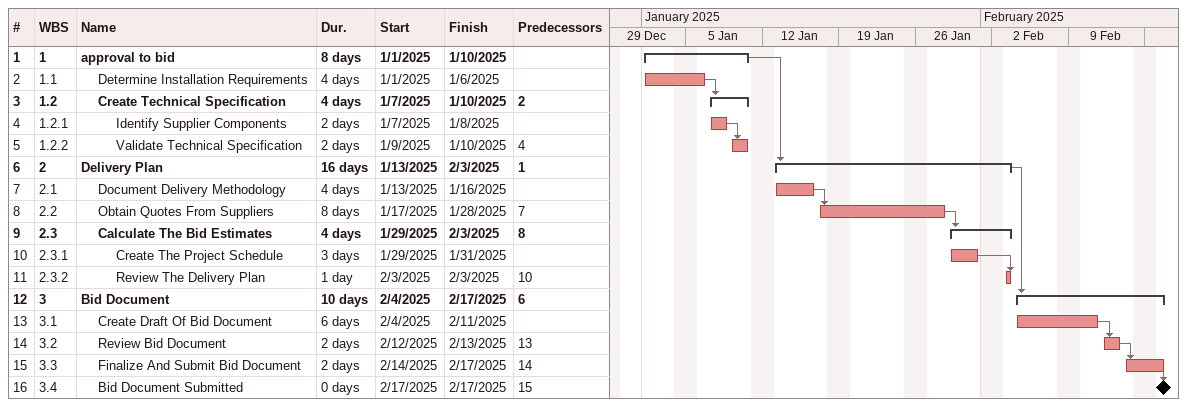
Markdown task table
| ID | WBS | Task | Duration | Start | Finish | Predecessors |
|---|---|---|---|---|---|---|
| 1 | 1 | **approval to bid** | 8d | 2025-01-01 | 2025-01-10 |  |
| 2 | 1.1 | Determine Installation Requirements | 4d | 2025-01-01 | 2025-01-06 |  |
| 3 | 1.2 | **Create Technical Specification** | 4d | 2025-01-07 | 2025-01-10 | 2 |
| 4 | 1.2.1 | Identify Supplier Components | 2d | 2025-01-07 | 2025-01-08 |  |
| 5 | 1.2.2 | Validate Technical Specification | 2d | 2025-01-09 | 2025-01-10 | 4 |
| 6 | 2 | **Delivery Plan** | 16d | 2025-01-13 | 2025-02-03 | 1 |
| 7 | 2.1 | Document Delivery Methodology | 4d | 2025-01-13 | 2025-01-16 |  |
| 8 | 2.2 | Obtain Quotes From Suppliers | 8d | 2025-01-17 | 2025-01-28 | 7 |
| 9 | 2.3 | **Calculate The Bid Estimates** | 4d | 2025-01-29 | 2025-02-03 | 8 |
| 10 | 2.3.1 | Create The Project Schedule | 3d | 2025-01-29 | 2025-01-31 |  |
| 11 | 2.3.2 | Review The Delivery Plan | 1d | 2025-02-03 | 2025-02-03 | 10 |
| 12 | 3 | **Bid Document** | 10d | 2025-02-04 | 2025-02-17 | 6 |
| 13 | 3.1 | Create Draft Of Bid Document | 6d | 2025-02-04 | 2025-02-11 |  |
| 14 | 3.2 | Review Bid Document | 2d | 2025-02-12 | 2025-02-13 | 13 |
| 15 | 3.3 | Finalize And Submit Bid Document | 2d | 2025-02-14 | 2025-02-17 | 14 |
| 16 | 3.4 | Bid Document Submitted | 0d | 2025-02-17 | 2025-02-17 | 15 |
